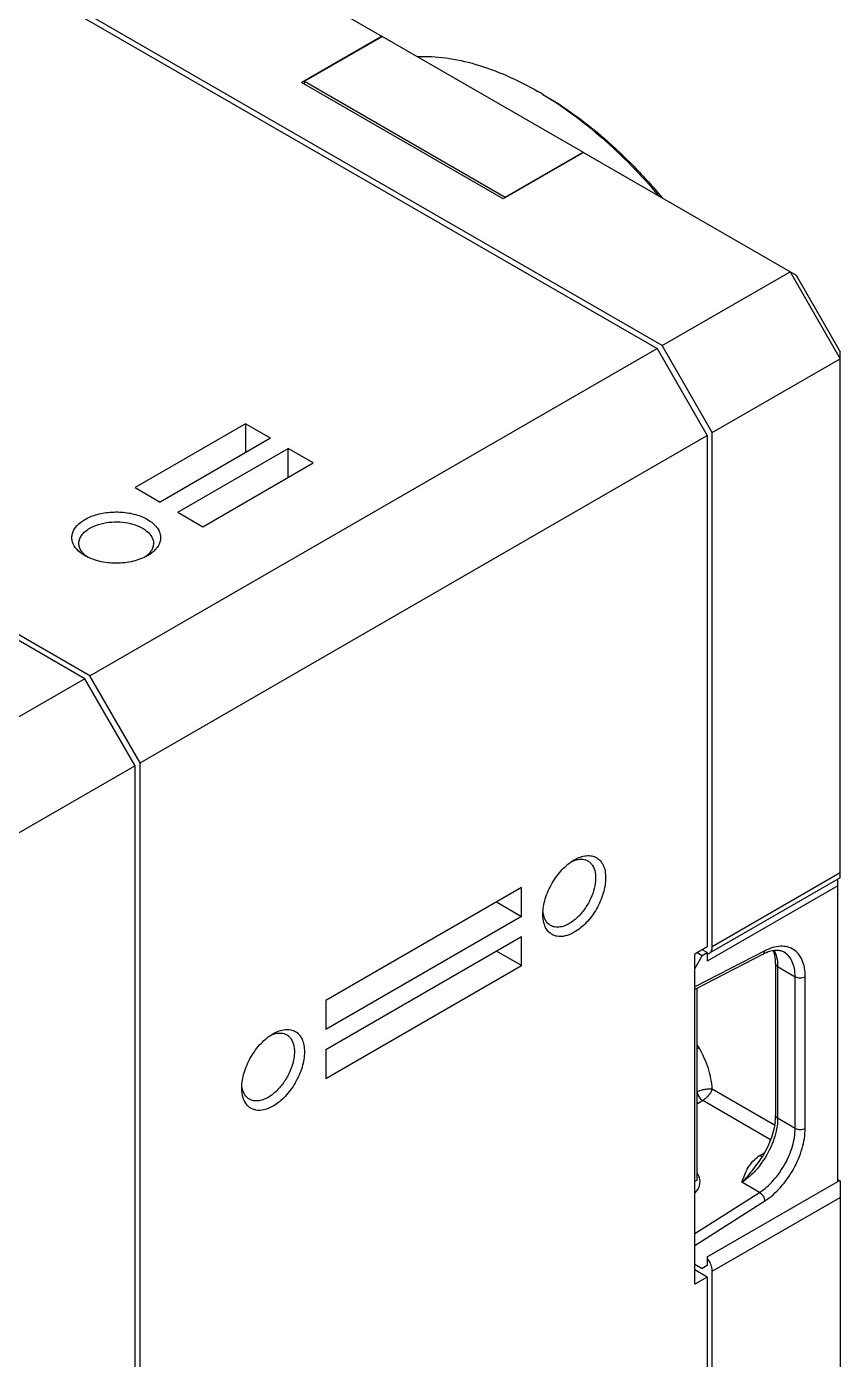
# Model space of a CAD drawing. Header units: millimetres. Extents: x 5 to 292, y 5 to 205.
# Drawn here: x 259.52 to 274.8, y 157.84 to 182.88 of the extents above; entities that cross this region are included whole.
import ezdxf

# ---------------------------------------------------------------- set-up
doc = ezdxf.new("R2010")
doc.units = ezdxf.units.MM
doc.header["$LTSCALE"] = 16.335
doc.layers.get('0').update_dxf_attribs({"linetype": 'CONTINUOUS'})
doc.layers.add('7_ALL_FEATURES', color=7, linetype='CONTINUOUS')

msp = doc.modelspace()

# ---------------------------------------------------------------- linework, layer by layer
at = {"color": 7, "linetype": 'Continuous'}
for p, q in [((262.308, 184.94), (266.197, 182.695)), ((271.453, 176.884), (259.904, 183.552)), ((259.81, 183.498), (271.359, 176.83)), ((266.188, 182.701), (264.679, 181.83)), ((268.469, 179.641), (264.679, 181.83)), ((264.736, 181.797), (264.736, 181.851)), ((269.978, 180.512), (268.469, 179.641)), ((269.978, 180.512), (273.968, 178.209)), ((268.507, 179.674), (268.507, 179.663)), ((271.453, 176.884), (273.857, 178.272)), ((273.857, 178.272), (274.8, 176.639)), ((273.968, 178.209), (274.8, 176.767)), ((260.611, 170.625), (249.062, 177.293)), ((260.705, 170.679), (249.156, 177.347)), ((260.705, 170.679), (271.359, 176.83)), ((271.359, 176.83), (272.302, 175.197)), ((272.396, 175.251), (271.453, 176.884)), ((272.396, 175.251), (274.8, 176.639)), ((274.8, 166.887), (274.8, 176.767)), ((263.628, 175.415), (261.554, 174.217)), ((263.628, 175.415), (263.628, 174.87)), ((264.099, 175.143), (263.628, 175.415)), ((261.648, 169.046), (272.302, 175.197)), ((264.099, 175.143), (262.025, 173.945)), ((272.302, 175.197), (272.302, 165.589)), ((272.396, 165.589), (272.396, 175.251)), ((262.355, 173.755), (264.429, 174.952)), ((264.429, 174.408), (264.429, 174.952)), ((264.901, 174.68), (264.429, 174.952)), ((262.827, 173.482), (264.901, 174.68)), ((261.554, 174.217), (262.025, 173.945)), ((262.355, 173.755), (262.827, 173.482)), ((260.611, 170.625), (258.16, 169.209)), ((261.554, 168.992), (260.611, 170.625)), ((261.648, 169.046), (260.705, 170.679)), ((261.648, 145.912), (261.648, 169.046)), ((261.554, 168.992), (259.102, 167.576)), ((261.554, 145.857), (261.554, 168.992)), ((274.8, 166.887), (272.364, 165.481)), ((274.8, 166.977), (272.396, 165.589)), ((274.753, 166.841), (274.737, 166.851)), ((274.753, 161.18), (274.753, 166.841)), ((268.813, 166.705), (265.136, 164.583)), ((268.813, 166.161), (268.813, 166.705)), ((274.753, 166.733), (272.302, 165.317)), ((268.342, 166.433), (268.813, 166.161)), ((268.813, 166.161), (265.136, 164.038)), ((265.136, 163.657), (268.813, 165.78)), ((268.813, 165.236), (268.813, 165.78)), ((272.302, 165.589), (272.066, 165.453)), ((273.381, 165.514), (272.066, 164.834)), ((272.302, 165.481), (272.207, 165.535)), ((268.813, 165.236), (268.342, 165.508)), ((272.066, 159.248), (272.066, 165.453)), ((273.348, 165.45), (272.066, 164.787)), ((272.207, 165.426), (272.066, 165.181)), ((272.113, 165.481), (272.207, 165.426)), ((272.207, 165.426), (272.302, 165.481)), ((272.302, 165.481), (272.302, 165.317)), ((273.583, 165.273), (273.583, 162.422)), ((265.136, 163.113), (268.813, 165.236)), ((273.622, 165.218), (273.952, 165.028)), ((273.622, 165.218), (273.622, 162.368)), ((273.952, 162.177), (273.952, 165.028)), ((274.14, 162.177), (274.14, 165.028)), ((272.114, 161.207), (272.114, 164.812)), ((265.136, 164.583), (265.136, 164.038)), ((265.136, 163.657), (265.136, 163.113)), ((272.148, 163.691), (272.114, 163.748)), ((272.148, 163.691), (272.114, 163.672)), ((273.565, 162.239), (272.394, 162.915)), ((272.133, 162.648), (272.114, 162.636)), ((272.215, 162.701), (272.133, 162.648)), ((273.491, 161.964), (272.215, 162.701)), ((273.952, 162.177), (273.622, 162.368)), ((273.261, 161.538), (273.261, 161.538)), ((273.283, 161.663), (273.381, 161.726)), ((272.114, 161.207), (272.066, 161.179)), ((272.302, 159.765), (274.753, 161.18)), ((273.282, 160.975), (272.952, 161.166)), ((274.753, 161.216), (274.8, 161.189)), ((274.8, 161.189), (274.8, 153.505)), ((272.066, 160.2), (273.282, 160.975)), ((272.066, 159.976), (273.381, 160.815)), ((272.396, 159.493), (274.8, 160.881)), ((272.302, 159.765), (272.302, 159.602)), ((272.066, 159.629), (272.207, 159.547)), ((272.302, 159.384), (272.066, 159.52)), ((272.302, 159.602), (272.207, 159.547)), ((272.302, 159.384), (272.066, 159.248)), ((272.302, 159.384), (272.302, 152.063)), ((272.396, 152.117), (272.396, 159.493))]:
    msp.add_line(p, q, dxfattribs=at)
for centre, radius, start, end in [((272.499, 162.428), 1.084, 354.0956, 356.9859), ((272.612, 162.423), 0.971, 356.9552, 359.9847), ((273.627, 161.123), 0.641, 122.5311, 126.567), ((271.811, 162.595), 1.794, 323.935, 326.6931), ((271.948, 162.515), 1.692, 323.1306, 326.8), ((274.634, 160.678), 0.528, 71.6088, 76.3852), ((271.949, 159.453), 0.452, 29.95, 38.674)]:
    msp.add_arc(centre, radius, start, end, dxfattribs=at)
msp.add_ellipse((271.5, 161.156), major_axis=(0.666, 0.032), ratio=0.606723, start_param=5.699063, end_param=6.65333, dxfattribs=at)
for points, knots in [([(260.43, 173.094), (260.401, 173.135), (260.369, 173.204), (260.365, 173.302), (260.386, 173.401), (260.465, 173.519), (260.558, 173.588), (260.611, 173.618)], [0, 0, 0, 0, 0.235858, 0.347759, 0.461261, 0.708315, 1, 1, 1, 1]), ([(260.611, 173.618), (260.684, 173.66), (260.85, 173.725), (261.12, 173.766), (261.399, 173.755), (261.656, 173.692), (261.838, 173.597), (261.945, 173.499), (262, 173.422), (262.031, 173.339), (262.037, 173.254), (262.016, 173.169), (261.988, 173.118), (261.97, 173.094)], [0, 0, 0, 0, 0.135445, 0.285197, 0.43837, 0.583171, 0.709983, 0.76534, 0.815556, 0.861881, 0.906401, 0.951662, 1, 1, 1, 1]), ([(260.705, 173.455), (260.757, 173.485), (260.874, 173.533), (261.066, 173.572), (261.268, 173.577), (261.465, 173.55), (261.64, 173.491), (261.781, 173.406), (261.863, 173.312), (261.895, 173.23), (261.9, 173.189), (261.9, 173.169)], [0, 0, 0, 0, 0.128739, 0.27039, 0.417612, 0.562022, 0.695751, 0.813066, 0.912472, 0.957121, 1, 1, 1, 1]), ([(260.5, 173.169), (260.5, 173.196), (260.51, 173.252), (260.552, 173.329), (260.619, 173.399), (260.675, 173.437), (260.705, 173.455)], [0, 0, 0, 0, 0.217773, 0.450901, 0.710364, 1, 1, 1, 1]), ([(260.611, 172.938), (260.592, 172.949), (260.525, 172.992), (260.464, 173.047), (260.43, 173.094)], [0, 0, 0, 0, 0.271668, 1, 1, 1, 1]), ([(260.544, 173.028), (260.53, 173.05), (260.508, 173.095), (260.5, 173.145), (260.5, 173.169)], [0, 0, 0, 0, 0.514395, 1, 1, 1, 1]), ([(260.586, 172.976), (260.582, 172.98), (260.567, 172.996), (260.553, 173.014), (260.544, 173.028)], [0, 0, 0, 0, 0.257739, 1, 1, 1, 1]), ([(261.856, 173.028), (261.85, 173.019), (261.823, 172.981), (261.789, 172.949), (261.761, 172.927)], [0, 0, 0, 0, 0.235225, 1, 1, 1, 1]), ([(261.97, 173.094), (261.959, 173.079), (261.908, 173.017), (261.843, 172.969), (261.789, 172.938)], [0, 0, 0, 0, 0.230106, 1, 1, 1, 1]), ([(261.9, 173.169), (261.9, 173.145), (261.892, 173.095), (261.87, 173.05), (261.856, 173.028)], [0, 0, 0, 0, 0.485657, 1, 1, 1, 1]), ([(260.662, 172.911), (260.655, 172.916), (260.628, 172.936), (260.603, 172.958), (260.586, 172.976)], [0, 0, 0, 0, 0.260532, 1, 1, 1, 1]), ([(261.789, 172.938), (261.706, 172.89), (261.511, 172.819), (261.2, 172.785), (260.889, 172.819), (260.695, 172.89), (260.611, 172.938)], [0, 0, 0, 0, 0.237237, 0.500001, 0.762781, 1, 1, 1, 1]), ([(269.803, 167.222), (269.84, 167.244), (269.913, 167.278), (270.024, 167.305), (270.129, 167.303), (270.223, 167.269), (270.299, 167.205), (270.354, 167.115), (270.386, 167.005), (270.4, 166.828), (270.356, 166.582), (270.23, 166.296), (270.045, 166.043), (269.887, 165.91), (269.803, 165.862)], [0, 0, 0, 0, 0.060432, 0.11454, 0.163172, 0.208603, 0.254032, 0.302675, 0.356755, 0.417208, 0.555458, 0.708604, 0.86174, 1, 1, 1, 1]), ([(269.214, 166.202), (269.214, 166.298), (269.25, 166.502), (269.377, 166.788), (269.561, 167.041), (269.72, 167.174), (269.803, 167.222)], [0, 0, 0, 0, 0.237221, 0.500001, 0.762764, 1, 1, 1, 1]), ([(270.059, 167.203), (270.076, 167.193), (270.109, 167.168), (270.163, 167.099), (270.204, 166.981), (270.207, 166.817), (270.171, 166.635), (270.096, 166.451), (269.99, 166.279), (269.861, 166.132), (269.761, 166.055), (269.709, 166.025)], [0, 0, 0, 0, 0.042879, 0.087529, 0.186936, 0.304251, 0.43798, 0.582389, 0.729611, 0.871261, 1, 1, 1, 1]), ([(269.755, 167.192), (269.759, 167.194), (269.776, 167.202), (269.794, 167.209), (269.807, 167.213)], [0, 0, 0, 0, 0.255455, 1, 1, 1, 1]), ([(269.807, 167.213), (269.811, 167.214), (269.824, 167.219), (269.838, 167.223), (269.848, 167.225)], [0, 0, 0, 0, 0.254728, 1, 1, 1, 1]), ([(269.848, 167.225), (269.885, 167.234), (269.958, 167.242), (270.029, 167.22), (270.059, 167.203)], [0, 0, 0, 0, 0.525879, 1, 1, 1, 1]), ([(269.259, 165.967), (269.251, 165.984), (269.223, 166.059), (269.214, 166.14), (269.214, 166.202)], [0, 0, 0, 0, 0.230087, 1, 1, 1, 1]), ([(269.259, 166.099), (269.254, 166.109), (269.235, 166.151), (269.224, 166.197), (269.219, 166.232)], [0, 0, 0, 0, 0.235413, 1, 1, 1, 1]), ([(269.359, 165.99), (269.338, 166.002), (269.299, 166.034), (269.27, 166.076), (269.259, 166.099)], [0, 0, 0, 0, 0.485605, 1, 1, 1, 1]), ([(269.709, 166.025), (269.678, 166.007), (269.617, 165.978), (269.523, 165.955), (269.435, 165.958), (269.382, 165.977), (269.359, 165.99)], [0, 0, 0, 0, 0.289635, 0.549097, 0.782225, 1, 1, 1, 1]), ([(269.803, 165.862), (269.75, 165.831), (269.644, 165.785), (269.503, 165.776), (269.407, 165.807), (269.324, 165.859), (269.279, 165.922), (269.259, 165.967)], [0, 0, 0, 0, 0.291683, 0.538737, 0.65224, 0.764141, 1, 1, 1, 1]), ([(272.341, 165.467), (272.35, 165.472), (272.366, 165.486), (272.391, 165.526), (272.396, 165.564), (272.396, 165.589)], [0, 0, 0, 0, 0.218409, 0.452258, 1, 1, 1, 1]), ([(273.348, 165.45), (273.358, 165.455), (273.376, 165.475), (273.38, 165.5), (273.381, 165.514)], [0, 0, 0, 0, 0.452744, 1, 1, 1, 1]), ([(274.14, 165.028), (274.14, 165.084), (274.132, 165.19), (274.091, 165.336), (274.021, 165.456), (273.924, 165.544), (273.805, 165.594), (273.669, 165.605), (273.524, 165.578), (273.429, 165.538), (273.381, 165.514)], [0, 0, 0, 0, 0.146127, 0.277464, 0.395784, 0.505976, 0.615106, 0.730578, 0.858033, 1, 1, 1, 1]), ([(273.745, 165.486), (273.725, 165.497), (273.681, 165.515), (273.604, 165.524), (273.516, 165.515), (273.455, 165.496), (273.423, 165.484)], [0, 0, 0, 0, 0.202567, 0.429335, 0.693087, 1, 1, 1, 1]), ([(273.583, 165.273), (273.583, 165.296), (273.58, 165.378), (273.564, 165.46), (273.542, 165.516)], [0, 0, 0, 0, 0.279103, 1, 1, 1, 1]), ([(273.559, 165.519), (273.566, 165.504), (273.595, 165.438), (273.611, 165.367), (273.617, 165.312)], [0, 0, 0, 0, 0.234207, 1, 1, 1, 1]), ([(273.423, 165.484), (273.417, 165.481), (273.391, 165.471), (273.366, 165.459), (273.348, 165.45)], [0, 0, 0, 0, 0.241541, 1, 1, 1, 1]), ([(273.622, 165.218), (273.611, 165.225), (273.592, 165.239), (273.583, 165.263), (273.583, 165.273)], [0, 0, 0, 0, 0.550751, 1, 1, 1, 1]), ([(273.617, 165.312), (273.618, 165.305), (273.621, 165.274), (273.622, 165.242), (273.622, 165.218)], [0, 0, 0, 0, 0.244391, 1, 1, 1, 1]), ([(273.952, 165.028), (273.952, 165.079), (273.944, 165.175), (273.905, 165.307), (273.839, 165.415), (273.778, 165.467), (273.745, 165.486)], [0, 0, 0, 0, 0.289721, 0.54908, 0.782214, 1, 1, 1, 1]), ([(264.146, 163.957), (264.183, 163.978), (264.256, 164.012), (264.368, 164.039), (264.473, 164.037), (264.566, 164.003), (264.642, 163.939), (264.697, 163.849), (264.729, 163.739), (264.743, 163.562), (264.699, 163.316), (264.573, 163.03), (264.388, 162.777), (264.23, 162.644), (264.146, 162.596)], [0, 0, 0, 0, 0.060432, 0.11454, 0.163172, 0.208603, 0.254032, 0.302675, 0.356755, 0.417208, 0.555458, 0.708604, 0.86174, 1, 1, 1, 1]), ([(263.557, 162.936), (263.557, 163.033), (263.593, 163.236), (263.72, 163.522), (263.905, 163.775), (264.063, 163.908), (264.146, 163.957)], [0, 0, 0, 0, 0.237221, 0.500001, 0.762764, 1, 1, 1, 1]), ([(264.402, 163.937), (264.419, 163.927), (264.452, 163.902), (264.507, 163.833), (264.547, 163.715), (264.551, 163.551), (264.514, 163.369), (264.439, 163.185), (264.333, 163.013), (264.205, 162.866), (264.104, 162.789), (264.052, 162.759)], [0, 0, 0, 0, 0.042879, 0.087529, 0.186936, 0.304251, 0.43798, 0.582389, 0.729611, 0.871261, 1, 1, 1, 1]), ([(264.098, 163.926), (264.102, 163.928), (264.119, 163.936), (264.137, 163.943), (264.15, 163.947)], [0, 0, 0, 0, 0.255455, 1, 1, 1, 1]), ([(264.15, 163.947), (264.154, 163.949), (264.167, 163.953), (264.181, 163.957), (264.192, 163.959)], [0, 0, 0, 0, 0.254728, 1, 1, 1, 1]), ([(264.192, 163.959), (264.228, 163.968), (264.302, 163.976), (264.373, 163.954), (264.402, 163.937)], [0, 0, 0, 0, 0.525879, 1, 1, 1, 1]), ([(272.394, 162.915), (272.388, 163.045), (272.332, 163.316), (272.219, 163.567), (272.148, 163.691)], [0, 0, 0, 0, 0.478193, 1, 1, 1, 1]), ([(263.602, 162.701), (263.595, 162.718), (263.566, 162.793), (263.557, 162.874), (263.557, 162.936)], [0, 0, 0, 0, 0.230087, 1, 1, 1, 1]), ([(263.602, 162.833), (263.597, 162.843), (263.578, 162.885), (263.567, 162.931), (263.562, 162.966)], [0, 0, 0, 0, 0.235413, 1, 1, 1, 1]), ([(263.702, 162.724), (263.681, 162.736), (263.642, 162.768), (263.614, 162.81), (263.602, 162.833)], [0, 0, 0, 0, 0.485605, 1, 1, 1, 1]), ([(264.052, 162.759), (264.021, 162.741), (263.96, 162.712), (263.866, 162.69), (263.778, 162.692), (263.725, 162.711), (263.702, 162.724)], [0, 0, 0, 0, 0.289635, 0.549097, 0.782225, 1, 1, 1, 1]), ([(272.394, 162.915), (272.374, 162.917), (272.327, 162.918), (272.255, 162.909), (272.181, 162.891), (272.134, 162.871), (272.113, 162.859)], [0, 0, 0, 0, 0.215171, 0.47609, 0.750362, 1, 1, 1, 1]), ([(272.114, 162.851), (272.117, 162.824), (272.138, 162.772), (272.174, 162.73), (272.196, 162.713)], [0, 0, 0, 0, 0.4891, 1, 1, 1, 1]), ([(272.394, 162.915), (272.388, 162.895), (272.368, 162.855), (272.326, 162.797), (272.275, 162.744), (272.235, 162.713), (272.215, 162.701)], [0, 0, 0, 0, 0.216174, 0.474061, 0.746848, 1, 1, 1, 1]), ([(264.146, 162.596), (264.093, 162.565), (263.988, 162.519), (263.846, 162.51), (263.75, 162.541), (263.667, 162.593), (263.623, 162.656), (263.602, 162.701)], [0, 0, 0, 0, 0.291683, 0.538737, 0.65224, 0.764141, 1, 1, 1, 1]), ([(272.114, 162.661), (272.116, 162.66), (272.122, 162.656), (272.128, 162.651), (272.133, 162.648)], [0, 0, 0, 0, 0.259691, 1, 1, 1, 1]), ([(272.196, 162.713), (272.198, 162.712), (272.204, 162.707), (272.21, 162.703), (272.215, 162.701)], [0, 0, 0, 0, 0.259394, 1, 1, 1, 1]), ([(273.577, 162.316), (273.565, 162.196), (273.5, 161.947), (273.383, 161.72), (273.31, 161.609)], [0, 0, 0, 0, 0.479106, 1, 1, 1, 1]), ([(273.622, 162.368), (273.622, 162.237), (273.567, 161.96), (273.443, 161.71), (273.364, 161.589)], [0, 0, 0, 0, 0.474797, 1, 1, 1, 1]), ([(273.622, 162.368), (273.611, 162.374), (273.592, 162.389), (273.583, 162.412), (273.583, 162.422)], [0, 0, 0, 0, 0.550751, 1, 1, 1, 1]), ([(273.282, 160.975), (273.378, 161.036), (273.558, 161.198), (273.769, 161.496), (273.911, 161.83), (273.952, 162.065), (273.952, 162.177)], [0, 0, 0, 0, 0.240412, 0.503207, 0.764267, 1, 1, 1, 1]), ([(273.381, 160.815), (273.49, 160.884), (273.694, 161.067), (273.933, 161.405), (274.094, 161.783), (274.14, 162.051), (274.14, 162.177)], [0, 0, 0, 0, 0.240408, 0.503207, 0.764271, 1, 1, 1, 1]), ([(272.952, 161.166), (272.981, 161.249), (273.027, 161.379), (273.131, 161.537), (273.204, 161.607), (273.246, 161.638)], [0, 0, 0, 0, 0.471237, 0.722854, 1, 1, 1, 1]), ([(272.952, 161.166), (272.979, 161.191), (273.091, 161.307), (273.188, 161.438), (273.261, 161.538)], [0, 0, 0, 0, 0.231591, 1, 1, 1, 1]), ([(273.332, 161.645), (273.328, 161.645), (273.311, 161.649), (273.295, 161.656), (273.283, 161.663)], [0, 0, 0, 0, 0.230549, 1, 1, 1, 1]), ([(273.302, 161.5), (273.251, 161.432), (273.144, 161.31), (273.017, 161.207), (272.952, 161.166)], [0, 0, 0, 0, 0.520476, 1, 1, 1, 1]), ([(273.282, 160.975), (273.295, 160.967), (273.321, 160.946), (273.351, 160.907), (273.373, 160.862), (273.38, 160.83), (273.381, 160.815)], [0, 0, 0, 0, 0.238889, 0.503332, 0.765969, 1, 1, 1, 1]), ([(272.396, 159.493), (272.396, 159.524), (272.384, 159.589), (272.358, 159.649), (272.341, 159.679)], [0, 0, 0, 0, 0.474495, 1, 1, 1, 1])]:
    msp.add_open_spline(points, degree=3, knots=knots, dxfattribs=at)
for points in [[(272.302, 165.455), (272.308, 165.456), (272.313, 165.457), (272.318, 165.458)], [(272.318, 165.458), (272.326, 165.46), (272.334, 165.463), (272.341, 165.467)], [(273.952, 165.028), (273.98, 165.012), (274.046, 164.999), (274.112, 165.012), (274.14, 165.028)], [(273.952, 162.177), (273.98, 162.161), (274.046, 162.148), (274.112, 162.161), (274.14, 162.177)]]:
    msp.add_open_spline(points, degree=3, dxfattribs=at)
at = {"layer": '7_ALL_FEATURES', "color": 7, "linetype": 'Continuous'}
for p, q in [((264.736, 181.851), (266.197, 182.695)), ((269.978, 180.512), (266.197, 182.695)), ((264.736, 181.851), (268.507, 179.674)), ((268.507, 179.674), (269.968, 180.518))]:
    msp.add_line(p, q, dxfattribs=at)
msp.add_arc((265.857, 176.01), 6.525, 59.0541, 59.9984, dxfattribs=at)
for points, knots in [([(266.854, 182.317), (267.032, 182.324), (267.405, 182.303), (267.969, 182.179), (268.55, 181.965), (268.929, 181.771), (269.12, 181.661)], [0, 0, 0, 0, 0.224919, 0.465627, 0.723837, 1, 1, 1, 1]), ([(269.213, 181.606), (269.407, 181.49), (269.793, 181.231), (270.545, 180.622), (271.062, 180.086), (271.386, 179.701)], [0, 0, 0, 0, 0.233881, 0.479683, 1, 1, 1, 1]), ([(269.214, 181.606), (269.415, 181.491), (269.813, 181.23), (270.385, 180.775), (270.939, 180.249), (271.287, 179.863), (271.456, 179.661)], [0, 0, 0, 0, 0.232735, 0.47819, 0.734654, 1, 1, 1, 1])]:
    msp.add_open_spline(points, degree=3, knots=knots, dxfattribs=at)

doc.saveas('drawing.dxf')
